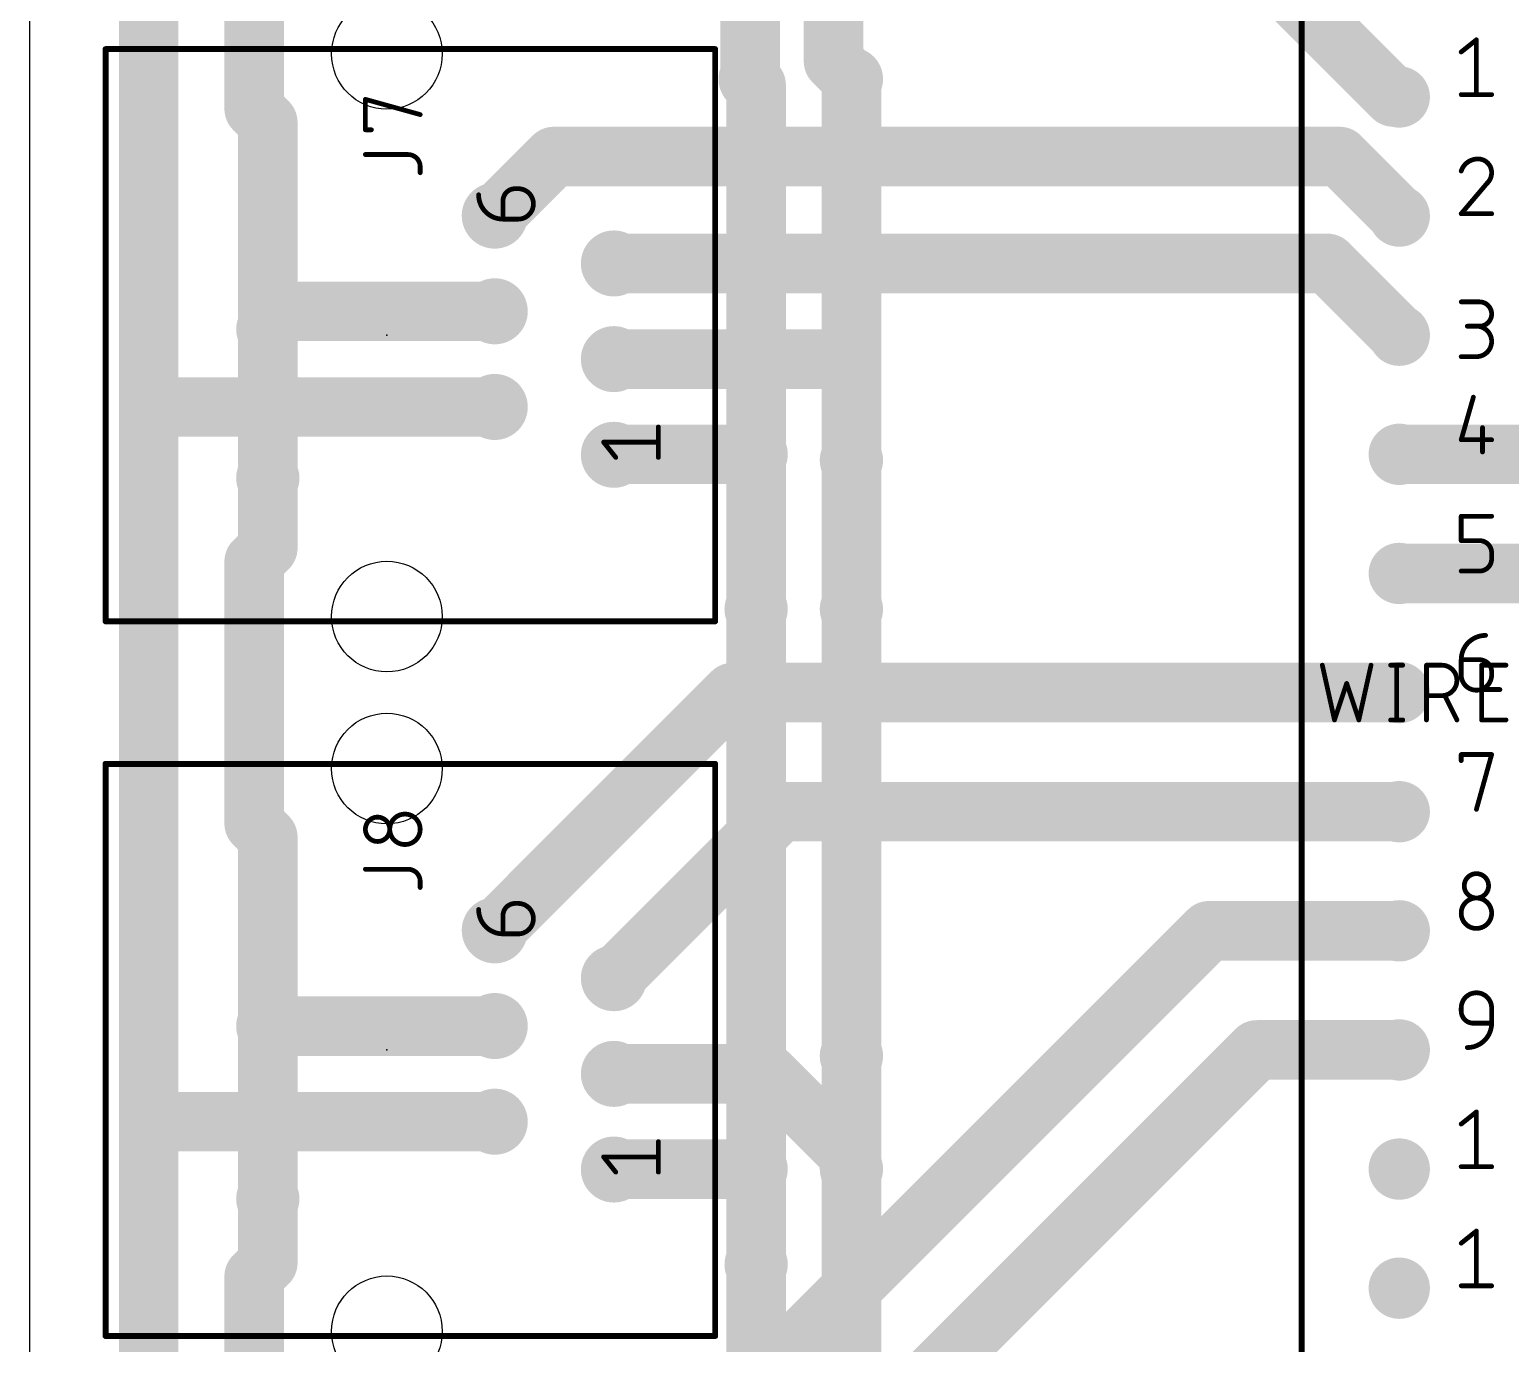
# Model space of a CAD drawing. Extents: x -1.3 to 90, y -14.6 to 68.6.
# Drawn here: x -1.27 to 30.31, y 12.79 to 40.81 of the extents above; entities that cross this region are included whole.
import ezdxf

# ---------------------------------------------------------------- set-up
doc = ezdxf.new("R2010")
doc.units = 0
for name, color, linetype in [('1', 22, 'CONTINUOUS'), ('16', 175, 'CONTINUOUS'), ('17', 82, 'CONTINUOUS'), ('18', 82, 'CONTINUOUS'), ('20', 30, 'CONTINUOUS'), ('21', 253, 'CONTINUOUS'), ('23', 7, 'CONTINUOUS'), ('25', 253, 'CONTINUOUS'), ('27', 253, 'CONTINUOUS'), ('51', 253, 'CONTINUOUS')]:
    doc.layers.add(name, color=color, linetype=linetype)

# ---------------------------------------------------------------- blocks, each defined once
blk = doc.blocks.new('ROUNDP')
at = {"const_width": 0.5}
blk.add_lwpolyline([(0, -0.25, 1), (0, 0.25, 1), (0, -0.25)], format="xyb", dxfattribs=at)
blk = doc.blocks.new('ROUNDV')
at = {"const_width": 0.5}
blk.add_lwpolyline([(0, -0.25, 1), (0, 0.25, 1), (0, -0.25)], format="xyb", dxfattribs=at)

msp = doc.modelspace()

# ---------------------------------------------------------------- linework, layer by layer
at = {"layer": '1', "const_width": 1.27}
for points in [[(14.224, 39.624), (14.097, 39.751)], [(14.224, 31.75), (14.224, 39.624)], [(16.256, 31.623), (16.256, 39.751)], [(3.81, 34.417), (3.81, 31.242)], [(14.224, 28.448), (14.224, 16.51)], [(16.256, 28.448), (16.256, 18.923)], [(3.81, 19.558), (3.81, 15.875)], [(16.256, 8.001), (16.256, 16.51)], [(14.224, 14.478), (14.224, 1.27)]]:
    msp.add_lwpolyline(points, dxfattribs=at)
at = {"layer": '1', "const_width": 0.635}
for points in [[(14.3215, 39.9755, 1), (13.8725, 39.5265)], [(14.5415, 39.624, 1), (13.9065, 39.624)], [(13.9995, 39.3995, 1), (14.4485, 39.8485)], [(16.5735, 39.751, 1), (15.9385, 39.751)], [(4.1275, 34.417, 1), (3.4925, 34.417)], [(13.9065, 31.75, 1), (14.5415, 31.75)], [(15.9385, 31.623, 1), (16.5735, 31.623)], [(3.4925, 31.242, 1), (4.1275, 31.242)], [(14.5415, 28.448, 1), (13.9065, 28.448)], [(16.5735, 28.448, 1), (15.9385, 28.448)], [(4.1275, 19.558, 1), (3.4925, 19.558)], [(15.9385, 18.923, 1), (16.5735, 18.923)], [(16.5735, 16.51, 1), (15.9385, 16.51)], [(13.9065, 16.51, 1), (14.5415, 16.51)], [(3.4925, 15.875, 1), (4.1275, 15.875)], [(14.5415, 14.478, 1), (13.9065, 14.478)]]:
    msp.add_lwpolyline(points, format="xyb", dxfattribs=at)
at = {"layer": '16', "const_width": 1.27}
for points in [[(16.123, 51.06), (27.813, 39.37)], [(15.875, 49.022), (15.875, 40.132)], [(1.27, 32.76), (1.27, 48)], [(14.097, 46.99), (14.097, 39.751)], [(3.519, 39.1174), (3.519, 44.7026)], [(15.875, 40.132), (16.256, 39.751)], [(27.813, 39.37), (27.94, 39.37)], [(3.81, 38.8264), (3.519, 39.1174)], [(3.81, 34.417), (3.81, 38.8264)], [(8.65, 36.84), (9.91, 38.1)], [(9.91, 38.1), (26.67, 38.1)], [(26.67, 38.1), (27.94, 36.83)], [(11.19, 35.82), (26.41, 35.82)], [(26.41, 35.82), (27.94, 34.29)], [(4.193, 34.8), (3.81, 34.417)], [(8.65, 34.8), (4.193, 34.8)], [(11.19, 33.78), (16.004, 33.78)], [(16.004, 33.78), (16.256, 33.528)], [(16.256, 33.528), (16.256, 31.623)], [(1.27, 17.78), (1.27, 32.76)], [(1.27, 32.76), (8.65, 32.76)], [(11.2, 31.75), (11.19, 31.74)], [(14.224, 31.75), (11.2, 31.75)], [(14.224, 31.75), (14.224, 28.448)], [(16.256, 31.623), (16.256, 28.448)], [(27.94, 31.75), (43.18, 31.75)], [(3.81, 31.242), (3.81, 29.7536)], [(3.81, 29.7536), (3.519, 29.4626)], [(3.519, 29.4626), (3.519, 23.8774)], [(40.64, 29.21), (27.94, 29.21)], [(8.65, 21.6), (13.72, 26.67)], [(13.72, 26.67), (27.94, 26.67)], [(11.19, 20.58), (14.74, 24.13)], [(14.74, 24.13), (27.94, 24.13)], [(3.519, 23.8774), (3.81, 23.5864)], [(3.81, 23.5864), (3.81, 19.558)], [(18.925, 16.635), (23.88, 21.59)], [(23.88, 21.59), (27.94, 21.59)], [(3.81, 19.558), (8.648, 19.558)], [(8.648, 19.558), (8.65, 19.56)], [(11.19, 5.34), (24.9, 19.05)], [(24.9, 19.05), (27.94, 19.05)], [(16.256, 18.923), (16.256, 16.764)], [(11.19, 18.54), (14.48, 18.54)], [(14.48, 18.54), (16.256, 16.764)], [(1.27, 17.78), (1.27, 2.54)], [(1.53, 17.52), (1.27, 17.78)], [(8.65, 17.52), (1.53, 17.52)], [(16.256, 16.764), (16.256, 16.51)], [(8.65, 6.36), (18.925, 16.635)], [(11.19, 16.5), (11.2, 16.51)], [(11.2, 16.51), (14.224, 16.51)], [(14.224, 16.51), (14.224, 14.478)], [(3.81, 14.5136), (3.81, 15.875)], [(3.519, 14.2226), (3.81, 14.5136)], [(3.519, 5.371), (3.519, 14.2226)]]:
    msp.add_lwpolyline(points, dxfattribs=at)
at = {"layer": '16', "const_width": 0.635}
for points in [[(16.0995, 40.3565, 1), (15.6505, 39.9075)], [(15.5575, 40.132, 1), (16.1925, 40.132)], [(16.0315, 39.5265, 1), (16.4805, 39.9755)], [(13.7795, 39.751, 1), (14.4145, 39.751)], [(27.813, 39.6875, 1), (27.813, 39.0525)], [(27.5885, 39.1455, 1), (28.0375, 39.5945)], [(27.94, 39.0525, 1), (27.94, 39.6875)], [(3.7435, 39.3419, 1), (3.2945, 38.8928)], [(3.2015, 39.1174, 1), (3.8365, 39.1174)], [(4.1275, 38.8264, 1), (3.4925, 38.8264)], [(3.5855, 38.6018, 1), (4.0345, 39.0509)], [(9.91, 38.4175, 1), (9.91, 37.7825)], [(10.1345, 37.8755, 1), (9.6855, 38.3245)], [(26.8945, 38.3245, 1), (26.4455, 37.8755)], [(26.67, 37.7825, 1), (26.67, 38.4175)], [(8.4255, 37.0645, 1), (8.8745, 36.6155)], [(27.7155, 36.6055, 1), (28.1645, 37.0545)], [(11.19, 36.1375, 1), (11.19, 35.5025)], [(26.6345, 36.0445, 1), (26.1855, 35.5955)], [(26.41, 35.5025, 1), (26.41, 36.1375)], [(4.193, 35.1175, 1), (4.193, 34.4825)], [(4.4175, 34.5755, 1), (3.9685, 35.0245)], [(8.65, 34.4825, 1), (8.65, 35.1175)], [(3.5855, 34.6415, 1), (4.0345, 34.1925)], [(27.7155, 34.0655, 1), (28.1645, 34.5145)], [(3.4925, 34.417, 1), (4.1275, 34.417)], [(11.19, 34.0975, 1), (11.19, 33.4625)], [(16.2285, 34.0045, 1), (15.7795, 33.5555)], [(16.5735, 33.528, 1), (15.9385, 33.528)], [(16.004, 33.4625, 1), (16.004, 34.0975)], [(16.0315, 33.3035, 1), (16.4805, 33.7525)], [(1.5875, 32.76, 1), (0.9525, 32.76)], [(1.27, 33.0775, 1), (1.27, 32.4425)], [(8.65, 32.4425, 1), (8.65, 33.0775)], [(0.9525, 32.76, 1), (1.5875, 32.76)], [(10.9655, 31.9645, 1), (11.4145, 31.5155)], [(11.2, 32.0675, 1), (11.2, 31.4325)], [(11.4245, 31.5255, 1), (10.9755, 31.9745)], [(14.5415, 31.75, 1), (13.9065, 31.75)], [(14.224, 31.4325, 1), (14.224, 32.0675)], [(16.5735, 31.623, 1), (15.9385, 31.623)], [(27.94, 32.0675, 1), (27.94, 31.4325)], [(15.9385, 31.623, 1), (16.5735, 31.623)], [(4.1275, 31.242, 1), (3.4925, 31.242)], [(4.0345, 29.5291, 1), (3.5855, 29.9782)], [(3.8365, 29.4626, 1), (3.2015, 29.4626)], [(3.2945, 29.6872, 1), (3.7435, 29.2381)], [(3.4925, 29.7536, 1), (4.1275, 29.7536)], [(27.94, 29.5275, 1), (27.94, 28.8925)], [(13.9065, 28.448, 1), (14.5415, 28.448)], [(15.9385, 28.448, 1), (16.5735, 28.448)], [(13.72, 26.9875, 1), (13.72, 26.3525)], [(13.9445, 26.4455, 1), (13.4955, 26.8945)], [(27.94, 26.3525, 1), (27.94, 26.9875)], [(14.74, 24.4475, 1), (14.74, 23.8125)], [(14.9645, 23.9055, 1), (14.5155, 24.3545)], [(27.94, 23.8125, 1), (27.94, 24.4475)], [(3.7435, 24.1019, 1), (3.2945, 23.6528)], [(3.2015, 23.8774, 1), (3.8365, 23.8774)], [(4.1275, 23.5864, 1), (3.4925, 23.5864)], [(3.5855, 23.3618, 1), (4.0345, 23.8109)], [(8.4255, 21.8245, 1), (8.8745, 21.3755)], [(23.88, 21.9075, 1), (23.88, 21.2725)], [(24.1045, 21.3655, 1), (23.6555, 21.8145)], [(27.94, 21.2725, 1), (27.94, 21.9075)], [(10.9655, 20.8045, 1), (11.4145, 20.3555)], [(3.81, 19.8755, 1), (3.81, 19.2405)], [(8.4235, 19.7825, 1), (8.8725, 19.3335)], [(8.8745, 19.3355, 1), (8.4255, 19.7845)], [(8.648, 19.2405, 1), (8.648, 19.8755)], [(3.4925, 19.558, 1), (4.1275, 19.558)], [(24.9, 19.3675, 1), (24.9, 18.7325)], [(25.1245, 18.8255, 1), (24.6755, 19.2745)], [(27.94, 18.7325, 1), (27.94, 19.3675)], [(16.5735, 18.923, 1), (15.9385, 18.923)], [(11.19, 18.8575, 1), (11.19, 18.2225)], [(14.7045, 18.7645, 1), (14.2555, 18.3155)], [(14.48, 18.2225, 1), (14.48, 18.8575)], [(1.5875, 17.78, 1), (0.9525, 17.78)], [(1.4945, 18.0045, 1), (1.0455, 17.5555)], [(0.9525, 17.78, 1), (1.5875, 17.78)], [(1.53, 17.8375, 1), (1.53, 17.2025)], [(1.3055, 17.2955, 1), (1.7545, 17.7445)], [(8.65, 17.2025, 1), (8.65, 17.8375)], [(16.5735, 16.764, 1), (15.9385, 16.764)], [(11.2, 16.8275, 1), (11.2, 16.1925)], [(11.4245, 16.2855, 1), (10.9755, 16.7345)], [(14.5415, 16.51, 1), (13.9065, 16.51)], [(14.224, 16.1925, 1), (14.224, 16.8275)], [(15.9385, 16.764, 1), (16.5735, 16.764)], [(16.0315, 16.5395, 1), (16.4805, 16.9885)], [(18.7005, 16.8595, 1), (19.1495, 16.4105)], [(19.1495, 16.4105, 1), (18.7005, 16.8595)], [(10.9655, 16.7245, 1), (11.4145, 16.2755)], [(15.9385, 16.51, 1), (16.5735, 16.51)], [(4.1275, 15.875, 1), (3.4925, 15.875)], [(3.8365, 14.2226, 1), (3.2015, 14.2226)], [(4.0345, 14.2891, 1), (3.5855, 14.7382)], [(3.2945, 14.4472, 1), (3.7435, 13.9981)], [(3.4925, 14.5136, 1), (4.1275, 14.5136)], [(13.9065, 14.478, 1), (14.5415, 14.478)]]:
    msp.add_lwpolyline(points, format="xyb", dxfattribs=at)
at = {"layer": '20'}
msp.add_line((-1.27, 68.57), (-1.27, -12.7), dxfattribs=at)
for centre in [(6.35, 40.29), (6.35, 28.29), (6.35, 25.05), (6.35, 13.05)]:
    msp.add_circle(centre, 1.18, dxfattribs=at)
at = {"layer": '21'}
for points, const_width in [([(25.86, -0.65), (25.86, 60.35)], 0.127), ([(0.35, 28.19), (0.35, 40.39)], 0.127), ([(0.35, 40.39), (13.35, 40.39)], 0.127), ([(13.35, 40.39), (13.35, 28.19)], 0.127), ([(29.2608, 40.3296), (29.5854, 40.5892)], 0.1016), ([(29.5854, 40.5892), (29.5854, 39.4208)], 0.1016), ([(29.2608, 39.4208), (29.9099, 39.4208)], 0.1016), ([(29.8125, 37.5299), (29.2608, 36.8808)], 0.1016), ([(29.2608, 36.8808), (29.9099, 36.8808)], 0.1016), ([(29.2608, 35.0012), (29.6503, 35.0012)], 0.1016), ([(29.6503, 34.4819), (29.3906, 34.4819)], 0.1016), ([(29.2608, 33.8328), (29.5854, 33.8328)], 0.1016), ([(29.5204, 32.9692), (29.2608, 32.0604)], 0.1016), ([(29.7152, 32.3201), (29.7152, 31.8008)], 0.1016), ([(29.2608, 32.0604), (29.9099, 32.0604)], 0.1016), ([(29.2608, 29.9099), (29.2608, 30.4292)], 0.1016), ([(29.2608, 30.4292), (29.9099, 30.4292)], 0.1016), ([(29.6503, 29.9099), (29.2608, 29.9099)], 0.1016), ([(29.9099, 29.5204), (29.9099, 29.6503)], 0.1016), ([(29.2608, 29.2608), (29.6503, 29.2608)], 0.1016), ([(13.35, 28.19), (0.35, 28.19)], 0.127), ([(29.2608, 27.3699), (29.6503, 27.3699)], 0.1016), ([(29.2608, 27.0454), (29.2608, 27.3699)], 0.1016), ([(29.9099, 27.1103), (29.9099, 27.0454)], 0.1016), ([(29.2608, 25.2194), (29.2608, 25.3492)], 0.1016), ([(29.2608, 25.3492), (29.9099, 25.3492)], 0.1016), ([(29.9099, 25.3492), (29.5854, 24.1808)], 0.1016), ([(0.35, 12.95), (0.35, 25.15)], 0.127), ([(0.35, 25.15), (13.35, 25.15)], 0.127), ([(13.35, 25.15), (13.35, 12.95)], 0.127), ([(29.2608, 19.8797), (29.2608, 19.9446)], 0.1016), ([(29.9099, 19.9446), (29.9099, 19.6201)], 0.1016), ([(29.9099, 19.6201), (29.5204, 19.6201)], 0.1016), ([(29.2608, 17.4696), (29.5854, 17.7292)], 0.1016), ([(29.5854, 17.7292), (29.5854, 16.5608)], 0.1016), ([(29.2608, 16.5608), (29.9099, 16.5608)], 0.1016), ([(29.2608, 14.9296), (29.5854, 15.1892)], 0.1016), ([(29.5854, 15.1892), (29.5854, 14.0208)], 0.1016), ([(29.2608, 14.0208), (29.9099, 14.0208)], 0.1016), ([(13.35, 12.95), (0.35, 12.95)], 0.127)]:
    msp.add_lwpolyline(points, dxfattribs=dict(at, const_width=const_width))
for points, const_width in [([(0.35, 40.4218, 1), (0.35, 40.3582)], 0.0635), ([(0.3818, 40.39, 1), (0.3183, 40.39)], 0.0635), ([(13.3818, 40.39, 1), (13.3183, 40.39)], 0.0635), ([(13.35, 40.3582, 1), (13.35, 40.4218)], 0.0635), ([(29.6108, 40.5892, 1), (29.56, 40.5892)], 0.0508), ([(29.6012, 40.5694, 1), (29.5695, 40.609)], 0.0508), ([(29.2449, 40.3494, 1), (29.2767, 40.3097)], 0.0508), ([(29.2608, 39.4462, 1), (29.2608, 39.3954)], 0.0508), ([(29.56, 39.4208, 1), (29.6108, 39.4208)], 0.0508), ([(29.9099, 39.3954, 1), (29.9099, 39.4462)], 0.0508), ([(29.6178, 38.0492, 0.3252), (29.2608, 37.7896)], 0.1016), ([(29.9099, 37.7571, 0.4142), (29.6178, 38.0492)], 0.1016), ([(29.6178, 38.0746, 1), (29.6178, 38.0238)], 0.0508), ([(29.6178, 38.0238, 1), (29.6178, 38.0746)], 0.0508), ([(29.2366, 37.7974, 1), (29.285, 37.7817)], 0.0508), ([(29.8125, 37.5299, 0.2053), (29.9099, 37.7571)], 0.1016), ([(29.8319, 37.5135, 1), (29.7932, 37.5464)], 0.0508), ([(29.9353, 37.7571, 1), (29.8845, 37.7571)], 0.0508), ([(29.8845, 37.7571, 1), (29.9353, 37.7571)], 0.0508), ([(29.795, 37.5483, 1), (29.8301, 37.5115)], 0.0508), ([(29.2414, 36.8973, 1), (29.2802, 36.8643)], 0.0508), ([(29.2608, 36.9062, 1), (29.2608, 36.8554)], 0.0508), ([(29.9099, 36.8554, 1), (29.9099, 36.9062)], 0.0508), ([(29.2608, 35.0266, 1), (29.2608, 34.9758)], 0.0508), ([(29.6503, 34.4819, 1), (29.6503, 35.0012)], 0.1016), ([(29.6503, 35.0266, 1), (29.6503, 34.9758)], 0.0508), ([(29.6503, 34.9758, 1), (29.6503, 35.0266)], 0.0508), ([(29.3906, 34.5073, 1), (29.3906, 34.4565)], 0.0508), ([(29.5854, 33.8328, 1), (29.5854, 34.4819)], 0.1016), ([(29.5854, 34.5073, 1), (29.5854, 34.4565)], 0.0508), ([(29.6503, 34.5073, 1), (29.6503, 34.4565)], 0.0508), ([(29.6503, 34.4565, 1), (29.6503, 34.5073)], 0.0508), ([(29.2608, 33.8582, 1), (29.2608, 33.8074)], 0.0508), ([(29.5854, 33.8582, 1), (29.5854, 33.8074)], 0.0508), ([(29.5854, 33.8074, 1), (29.5854, 33.8582)], 0.0508), ([(29.5449, 32.9622, 1), (29.496, 32.9762)], 0.0508), ([(29.7406, 32.3201, 1), (29.6898, 32.3201)], 0.0508), ([(29.2608, 32.0858, 1), (29.2608, 32.035)], 0.0508), ([(29.2364, 32.0674, 1), (29.2852, 32.0535)], 0.0508), ([(29.9099, 32.035, 1), (29.9099, 32.0858)], 0.0508), ([(29.6898, 31.8008, 1), (29.7406, 31.8008)], 0.0508), ([(29.2862, 30.4292, 1), (29.2354, 30.4292)], 0.0508), ([(29.2608, 30.4546, 1), (29.2608, 30.4038)], 0.0508), ([(29.9099, 30.4038, 1), (29.9099, 30.4546)], 0.0508), ([(29.2608, 29.9353, 1), (29.2608, 29.8845)], 0.0508), ([(29.2354, 29.9099, 1), (29.2862, 29.9099)], 0.0508), ([(29.9099, 29.6503, 0.4142), (29.6503, 29.9099)], 0.1016), ([(29.6503, 29.9353, 1), (29.6503, 29.8845)], 0.0508), ([(29.6503, 29.8845, 1), (29.6503, 29.9353)], 0.0508), ([(29.9353, 29.6503, 1), (29.8845, 29.6503)], 0.0508), ([(29.6503, 29.2608, 0.4142), (29.9099, 29.5204)], 0.1016), ([(29.8845, 29.6503, 1), (29.9353, 29.6503)], 0.0508), ([(29.9353, 29.5204, 1), (29.8845, 29.5204)], 0.0508), ([(29.8845, 29.5204, 1), (29.9353, 29.5204)], 0.0508), ([(29.2608, 29.2862, 1), (29.2608, 29.2354)], 0.0508), ([(29.6503, 29.2862, 1), (29.6503, 29.2354)], 0.0508), ([(29.6503, 29.2354, 1), (29.6503, 29.2862)], 0.0508), ([(0.35, 28.2218, 1), (0.35, 28.1583)], 0.0635), ([(0.3183, 28.19, 1), (0.3818, 28.19)], 0.0635), ([(13.3183, 28.19, 1), (13.3818, 28.19)], 0.0635), ([(13.35, 28.1583, 1), (13.35, 28.2218)], 0.0635), ([(29.7801, 27.8892, 0.4142), (29.2608, 27.3699)], 0.1016), ([(29.7801, 27.8638, 1), (29.7801, 27.9146)], 0.0508), ([(29.2608, 27.3953, 1), (29.2608, 27.3445)], 0.0508), ([(29.2862, 27.3699, 1), (29.2354, 27.3699)], 0.0508), ([(29.2354, 27.3699, 1), (29.2862, 27.3699)], 0.0508), ([(29.9099, 27.1103, 0.4142), (29.6503, 27.3699)], 0.1016), ([(29.6503, 27.3953, 1), (29.6503, 27.3445)], 0.0508), ([(29.6503, 27.3445, 1), (29.6503, 27.3953)], 0.0508), ([(29.9353, 27.1103, 1), (29.8845, 27.1103)], 0.0508), ([(29.2608, 27.0454, 1), (29.9099, 27.0454)], 0.1016), ([(29.2862, 27.0454, 1), (29.2354, 27.0454)], 0.0508), ([(29.2354, 27.0454, 1), (29.2862, 27.0454)], 0.0508), ([(29.8845, 27.1103, 1), (29.9353, 27.1103)], 0.0508), ([(29.9353, 27.0454, 1), (29.8845, 27.0454)], 0.0508), ([(29.8845, 27.0454, 1), (29.9353, 27.0454)], 0.0508), ([(29.2862, 25.3492, 1), (29.2354, 25.3492)], 0.0508), ([(29.2608, 25.3746, 1), (29.2608, 25.3238)], 0.0508), ([(29.9344, 25.3424, 1), (29.8854, 25.356)], 0.0508), ([(29.9099, 25.3238, 1), (29.9099, 25.3746)], 0.0508), ([(0.35, 25.1818, 1), (0.35, 25.1183)], 0.0635), ([(0.3818, 25.15, 1), (0.3183, 25.15)], 0.0635), ([(13.3818, 25.15, 1), (13.3183, 25.15)], 0.0635), ([(13.35, 25.1183, 1), (13.35, 25.1818)], 0.0635), ([(29.2354, 25.2194, 1), (29.2862, 25.2194)], 0.0508), ([(29.5609, 24.1876, 1), (29.6098, 24.174)], 0.0508), ([(29.845, 22.5496, 1), (29.3257, 22.5496)], 0.1016), ([(29.3257, 22.5496, 1), (29.845, 22.5496)], 0.1016), ([(29.3511, 22.5496, 1), (29.3003, 22.5496)], 0.0508), ([(29.3003, 22.5496, 1), (29.3511, 22.5496)], 0.0508), ([(29.8704, 22.5496, 1), (29.8196, 22.5496)], 0.0508), ([(29.8196, 22.5496, 1), (29.8704, 22.5496)], 0.0508), ([(29.9099, 21.9654, 1), (29.2608, 21.9654)], 0.1016), ([(29.2608, 21.9654, 1), (29.9099, 21.9654)], 0.1016), ([(29.2862, 21.9654, 1), (29.2354, 21.9654)], 0.0508), ([(29.2354, 21.9654, 1), (29.2862, 21.9654)], 0.0508), ([(29.9353, 21.9654, 1), (29.8845, 21.9654)], 0.0508), ([(29.8845, 21.9654, 1), (29.9353, 21.9654)], 0.0508), ([(29.9099, 19.9446, 1), (29.2608, 19.9446)], 0.1016), ([(29.2862, 19.9446, 1), (29.2354, 19.9446)], 0.0508), ([(29.2354, 19.9446, 1), (29.2862, 19.9446)], 0.0508), ([(29.2608, 19.8797, 0.4142), (29.5204, 19.6201)], 0.1016), ([(29.2862, 19.8797, 1), (29.2354, 19.8797)], 0.0508), ([(29.2354, 19.8797, 1), (29.2862, 19.8797)], 0.0508), ([(29.9353, 19.9446, 1), (29.8845, 19.9446)], 0.0508), ([(29.8845, 19.9446, 1), (29.9353, 19.9446)], 0.0508), ([(29.3906, 19.1008, 0.4142), (29.9099, 19.6201)], 0.1016), ([(29.5204, 19.6455, 1), (29.5204, 19.5947)], 0.0508), ([(29.5204, 19.5947, 1), (29.5204, 19.6455)], 0.0508), ([(29.9353, 19.6201, 1), (29.8845, 19.6201)], 0.0508), ([(29.8845, 19.6201, 1), (29.9353, 19.6201)], 0.0508), ([(29.9099, 19.5947, 1), (29.9099, 19.6455)], 0.0508), ([(29.3906, 19.1262, 1), (29.3906, 19.0754)], 0.0508), ([(29.6108, 17.7292, 1), (29.56, 17.7292)], 0.0508), ([(29.6012, 17.7094, 1), (29.5695, 17.749)], 0.0508), ([(29.2449, 17.4894, 1), (29.2767, 17.4497)], 0.0508), ([(29.2608, 16.5862, 1), (29.2608, 16.5354)], 0.0508), ([(29.56, 16.5608, 1), (29.6108, 16.5608)], 0.0508), ([(29.9099, 16.5354, 1), (29.9099, 16.5862)], 0.0508), ([(29.6108, 15.1892, 1), (29.56, 15.1892)], 0.0508), ([(29.6012, 15.1694, 1), (29.5695, 15.209)], 0.0508), ([(29.2449, 14.9494, 1), (29.2767, 14.9097)], 0.0508), ([(29.2608, 14.0462, 1), (29.2608, 13.9954)], 0.0508), ([(29.56, 14.0208, 1), (29.6108, 14.0208)], 0.0508), ([(29.9099, 13.9954, 1), (29.9099, 14.0462)], 0.0508), ([(0.35, 12.9818, 1), (0.35, 12.9183)], 0.0635), ([(0.3183, 12.95, 1), (0.3818, 12.95)], 0.0635), ([(13.3183, 12.95, 1), (13.3818, 12.95)], 0.0635), ([(13.35, 12.9183, 1), (13.35, 12.9818)], 0.0635)]:
    msp.add_lwpolyline(points, format="xyb", dxfattribs=dict(at, const_width=const_width))
at = {"layer": '23'}
for p in [(6.35, 34.29), (6.35, 19.05)]:
    msp.add_point(p, dxfattribs=at)
at = {"layer": '25', "const_width": 0.1016}
for points in [[(5.8908, 38.6701), (5.8908, 39.3192)], [(5.8908, 39.3192), (7.0592, 38.9946)], [(6.0206, 38.6701), (5.8908, 38.6701)], [(5.8908, 38.1427), (6.7996, 38.1427)], [(7.0592, 37.8831), (7.0592, 37.7533)], [(5.8908, 22.9028), (6.7996, 22.9028)], [(7.0592, 22.6431), (7.0592, 22.5133)]]:
    msp.add_lwpolyline(points, dxfattribs=at)
at = {"layer": '25'}
for points, const_width in [([(5.9162, 39.3192, 1), (5.8654, 39.3192)], 0.0508), ([(5.8976, 39.3437, 1), (5.884, 39.2947)], 0.0508), ([(7.0524, 38.9702, 1), (7.066, 39.0191)], 0.0508), ([(5.8908, 38.6955, 1), (5.8908, 38.6447)], 0.0508), ([(5.8654, 38.6701, 1), (5.9162, 38.6701)], 0.0508), ([(6.0206, 38.6447, 1), (6.0206, 38.6955)], 0.0508), ([(5.8908, 38.1681, 1), (5.8908, 38.1174)], 0.0508), ([(7.0592, 37.8831, 0.4142), (6.7996, 38.1427)], 0.1016), ([(6.7996, 38.1681, 1), (6.7996, 38.1174)], 0.0508), ([(6.7996, 38.1174, 1), (6.7996, 38.1681)], 0.0508), ([(7.0846, 37.8831, 1), (7.0338, 37.8831)], 0.0508), ([(7.0338, 37.8831, 1), (7.0846, 37.8831)], 0.0508), ([(7.0338, 37.7533, 1), (7.0846, 37.7533)], 0.0508), ([(6.1504, 24.0143, 1), (6.1504, 23.495)], 0.1016), ([(6.1504, 23.495, 1), (6.1504, 24.0143)], 0.1016), ([(6.1504, 24.0397, 1), (6.1504, 23.9889)], 0.0508), ([(6.1504, 23.9889, 1), (6.1504, 24.0397)], 0.0508), ([(6.7346, 24.0792, 1), (6.7346, 23.4301)], 0.1016), ([(6.7346, 23.4301, 1), (6.7346, 24.0792)], 0.1016), ([(6.7346, 24.1046, 1), (6.7346, 24.0538)], 0.0508), ([(6.7346, 24.0538, 1), (6.7346, 24.1046)], 0.0508), ([(6.1504, 23.5204, 1), (6.1504, 23.4696)], 0.0508), ([(6.1504, 23.4696, 1), (6.1504, 23.5204)], 0.0508), ([(6.7346, 23.4555, 1), (6.7346, 23.4047)], 0.0508), ([(6.7346, 23.4047, 1), (6.7346, 23.4555)], 0.0508), ([(5.8908, 22.9282, 1), (5.8908, 22.8773)], 0.0508), ([(7.0592, 22.6431, 0.4142), (6.7996, 22.9028)], 0.1016), ([(6.7996, 22.9282, 1), (6.7996, 22.8773)], 0.0508), ([(6.7996, 22.8773, 1), (6.7996, 22.9282)], 0.0508), ([(7.0846, 22.6431, 1), (7.0338, 22.6431)], 0.0508), ([(7.0338, 22.6431, 1), (7.0846, 22.6431)], 0.0508), ([(7.0338, 22.5133, 1), (7.0846, 22.5133)], 0.0508)]:
    msp.add_lwpolyline(points, format="xyb", dxfattribs=dict(at, const_width=const_width))
at = {"layer": '27', "const_width": 0.1016}
for points in [[(26.2989, 27.2542), (26.5585, 26.0858)], [(27.0778, 26.0858), (27.3375, 27.2542)], [(27.7552, 27.2542), (28.0148, 27.2542)], [(27.885, 27.2542), (27.885, 26.0858)], [(28.5203, 26.0858), (28.5203, 27.2542)], [(28.5203, 27.2542), (28.8448, 27.2542)], [(29.6963, 26.0858), (29.6963, 27.2542)], [(29.6963, 27.2542), (30.2156, 27.2542)], [(26.5585, 26.0858), (26.8182, 26.8647)], [(26.8182, 26.8647), (27.0778, 26.0858)], [(28.8448, 26.6051), (28.5203, 26.6051)], [(29.1694, 26.0858), (28.9098, 26.6051)], [(29.6963, 26.7349), (30.0858, 26.7349)], [(27.7552, 26.0858), (28.0148, 26.0858)], [(30.2156, 26.0858), (29.6963, 26.0858)]]:
    msp.add_lwpolyline(points, dxfattribs=at)
at = {"layer": '27'}
for points, const_width in [([(26.3237, 27.2597, 1), (26.2741, 27.2487)], 0.0508), ([(27.3623, 27.2487, 1), (27.3127, 27.2597)], 0.0508), ([(27.7552, 27.2796, 1), (27.7552, 27.2288)], 0.0508), ([(27.9104, 27.2542, 1), (27.8596, 27.2542)], 0.0508), ([(28.0148, 27.2288, 1), (28.0148, 27.2796)], 0.0508), ([(28.5457, 27.2542, 1), (28.4949, 27.2542)], 0.0508), ([(28.5203, 27.2796, 1), (28.5203, 27.2288)], 0.0508), ([(28.8448, 26.6051, 1), (28.8448, 27.2542)], 0.1016), ([(28.8448, 27.2796, 1), (28.8448, 27.2288)], 0.0508), ([(28.8448, 27.2288, 1), (28.8448, 27.2796)], 0.0508), ([(29.7217, 27.2542, 1), (29.6709, 27.2542)], 0.0508), ([(29.6963, 27.2796, 1), (29.6963, 27.2288)], 0.0508), ([(30.2156, 27.2288, 1), (30.2156, 27.2796)], 0.0508), ([(26.8423, 26.8728, 1), (26.7941, 26.8567)], 0.0508), ([(26.8423, 26.8567, 1), (26.7941, 26.8728)], 0.0508), ([(28.5203, 26.6305, 1), (28.5203, 26.5797)], 0.0508), ([(28.8448, 26.6305, 1), (28.8448, 26.5797)], 0.0508), ([(28.8448, 26.5797, 1), (28.8448, 26.6305)], 0.0508), ([(28.9325, 26.6164, 1), (28.887, 26.5937)], 0.0508), ([(29.6963, 26.7603, 1), (29.6963, 26.7095)], 0.0508), ([(30.0858, 26.7095, 1), (30.0858, 26.7603)], 0.0508), ([(26.5344, 26.0938, 1), (26.5826, 26.0778)], 0.0508), ([(26.5337, 26.0803, 1), (26.5833, 26.0913)], 0.0508), ([(27.053, 26.0913, 1), (27.1026, 26.0803)], 0.0508), ([(27.0537, 26.0778, 1), (27.1019, 26.0938)], 0.0508), ([(27.7552, 26.1112, 1), (27.7552, 26.0604)], 0.0508), ([(27.8596, 26.0858, 1), (27.9104, 26.0858)], 0.0508), ([(28.0148, 26.0604, 1), (28.0148, 26.1112)], 0.0508), ([(28.4949, 26.0858, 1), (28.5457, 26.0858)], 0.0508), ([(29.1467, 26.0744, 1), (29.1921, 26.0972)], 0.0508), ([(29.6963, 26.1112, 1), (29.6963, 26.0604)], 0.0508), ([(29.6709, 26.0858, 1), (29.7217, 26.0858)], 0.0508), ([(30.2156, 26.0604, 1), (30.2156, 26.1112)], 0.0508)]:
    msp.add_lwpolyline(points, format="xyb", dxfattribs=dict(at, const_width=const_width))
at = {"layer": '51'}
for points, const_width in [([(0.35, 40.4218, 1), (0.35, 40.3582)], 0.0635), ([(0.3818, 40.39, 1), (0.3183, 40.39)], 0.0635), ([(13.3818, 40.39, 1), (13.3183, 40.39)], 0.0635), ([(13.35, 40.3582, 1), (13.35, 40.4218)], 0.0635), ([(8.3058, 37.2844, 0.4142), (8.8251, 36.7651)], 0.1016), ([(8.3312, 37.2844, 1), (8.2804, 37.2844)], 0.0508), ([(9.0847, 37.4142, 0.4142), (8.8251, 37.1546)], 0.1016), ([(9.0847, 37.4396, 1), (9.0847, 37.3888)], 0.0508), ([(9.0847, 37.3888, 1), (9.0847, 37.4396)], 0.0508), ([(9.1496, 36.7651, 1), (9.1496, 37.4142)], 0.1016), ([(9.1496, 37.4396, 1), (9.1496, 37.3888)], 0.0508), ([(9.1496, 37.3888, 1), (9.1496, 37.4396)], 0.0508), ([(8.8505, 37.1546, 1), (8.7997, 37.1546)], 0.0508), ([(8.7997, 37.1546, 1), (8.8505, 37.1546)], 0.0508), ([(8.8251, 36.7905, 1), (8.8251, 36.7397)], 0.0508), ([(8.7997, 36.7651, 1), (8.8505, 36.7651)], 0.0508), ([(8.8251, 36.7397, 1), (8.8251, 36.7905)], 0.0508), ([(9.1496, 36.7905, 1), (9.1496, 36.7397)], 0.0508), ([(9.1496, 36.7397, 1), (9.1496, 36.7905)], 0.0508), ([(12.1646, 32.3342, 1), (12.1138, 32.3342)], 0.0508), ([(10.9906, 32.0255, 1), (10.951, 31.9938)], 0.0508), ([(10.9708, 32.035, 1), (10.9708, 31.9842)], 0.0508), ([(12.1392, 31.9842, 1), (12.1392, 32.035)], 0.0508), ([(11.2106, 31.6692, 1), (11.2503, 31.701)], 0.0508), ([(12.1138, 31.6851, 1), (12.1646, 31.6851)], 0.0508), ([(0.35, 28.2218, 1), (0.35, 28.1583)], 0.0635), ([(0.3183, 28.19, 1), (0.3818, 28.19)], 0.0635), ([(13.3183, 28.19, 1), (13.3818, 28.19)], 0.0635), ([(13.35, 28.1583, 1), (13.35, 28.2218)], 0.0635), ([(0.35, 25.1818, 1), (0.35, 25.1183)], 0.0635), ([(0.3818, 25.15, 1), (0.3183, 25.15)], 0.0635), ([(13.3818, 25.15, 1), (13.3183, 25.15)], 0.0635), ([(13.35, 25.1183, 1), (13.35, 25.1818)], 0.0635), ([(9.0847, 22.1742, 0.4142), (8.8251, 21.9146)], 0.1016), ([(9.0847, 22.1996, 1), (9.0847, 22.1488)], 0.0508), ([(9.0847, 22.1488, 1), (9.0847, 22.1996)], 0.0508), ([(9.1496, 21.5251, 1), (9.1496, 22.1742)], 0.1016), ([(9.1496, 22.1996, 1), (9.1496, 22.1488)], 0.0508), ([(9.1496, 22.1488, 1), (9.1496, 22.1996)], 0.0508), ([(8.3058, 22.0444, 0.4142), (8.8251, 21.5251)], 0.1016), ([(8.3312, 22.0444, 1), (8.2804, 22.0444)], 0.0508), ([(8.8505, 21.9146, 1), (8.7997, 21.9146)], 0.0508), ([(8.7997, 21.9146, 1), (8.8505, 21.9146)], 0.0508), ([(8.8251, 21.5505, 1), (8.8251, 21.4997)], 0.0508), ([(8.7997, 21.5251, 1), (8.8505, 21.5251)], 0.0508), ([(8.8251, 21.4997, 1), (8.8251, 21.5505)], 0.0508), ([(9.1496, 21.5505, 1), (9.1496, 21.4997)], 0.0508), ([(9.1496, 21.4997, 1), (9.1496, 21.5505)], 0.0508), ([(12.1646, 17.0942, 1), (12.1138, 17.0942)], 0.0508), ([(10.9906, 16.7855, 1), (10.951, 16.7538)], 0.0508), ([(10.9708, 16.795, 1), (10.9708, 16.7442)], 0.0508), ([(12.1392, 16.7442, 1), (12.1392, 16.795)], 0.0508), ([(11.2106, 16.4292, 1), (11.2503, 16.461)], 0.0508), ([(12.1138, 16.4451, 1), (12.1646, 16.4451)], 0.0508), ([(0.35, 12.9818, 1), (0.35, 12.9183)], 0.0635), ([(0.3183, 12.95, 1), (0.3818, 12.95)], 0.0635), ([(13.3183, 12.95, 1), (13.3818, 12.95)], 0.0635), ([(13.35, 12.9183, 1), (13.35, 12.9818)], 0.0635)]:
    msp.add_lwpolyline(points, format="xyb", dxfattribs=dict(at, const_width=const_width))
for points, const_width in [([(0.35, 28.19), (0.35, 40.39)], 0.127), ([(0.35, 40.39), (13.35, 40.39)], 0.127), ([(13.35, 40.39), (13.35, 28.19)], 0.127), ([(9.0847, 37.4142), (9.1496, 37.4142)], 0.1016), ([(8.8251, 36.7651), (8.8251, 37.1546)], 0.1016), ([(9.1496, 36.7651), (8.8251, 36.7651)], 0.1016), ([(12.1392, 31.6851), (12.1392, 32.3342)], 0.1016), ([(11.2304, 31.6851), (10.9708, 32.0096)], 0.1016), ([(10.9708, 32.0096), (12.1392, 32.0096)], 0.1016), ([(13.35, 28.19), (0.35, 28.19)], 0.127), ([(0.35, 12.95), (0.35, 25.15)], 0.127), ([(0.35, 25.15), (13.35, 25.15)], 0.127), ([(13.35, 25.15), (13.35, 12.95)], 0.127), ([(9.0847, 22.1742), (9.1496, 22.1742)], 0.1016), ([(8.8251, 21.5251), (8.8251, 21.9146)], 0.1016), ([(9.1496, 21.5251), (8.8251, 21.5251)], 0.1016), ([(12.1392, 16.4451), (12.1392, 17.0942)], 0.1016), ([(11.2304, 16.4451), (10.9708, 16.7696)], 0.1016), ([(10.9708, 16.7696), (12.1392, 16.7696)], 0.1016), ([(13.35, 12.95), (0.35, 12.95)], 0.127)]:
    msp.add_lwpolyline(points, dxfattribs=dict(at, const_width=const_width))

# ---------------------------------------------------------------- block references
at = {"layer": '17', "xscale": 1.308, "yscale": 1.308}
for p in [(27.94, 39.37), (27.94, 39.37), (27.94, 36.83), (27.94, 36.83), (27.94, 34.29), (27.94, 34.29), (27.94, 31.75), (27.94, 31.75), (27.94, 29.21), (27.94, 29.21), (27.94, 26.67), (27.94, 26.67), (27.94, 24.13), (27.94, 24.13), (27.94, 21.59), (27.94, 21.59), (27.94, 19.05), (27.94, 19.05), (27.94, 16.51), (27.94, 16.51), (27.94, 13.97), (27.94, 13.97)]:
    msp.add_blockref('ROUNDP', p, dxfattribs=at)
at = {"layer": '17', "xscale": 1.408, "yscale": 1.408, "rotation": 270}
for p in [(8.65, 36.84), (8.65, 36.84), (11.19, 35.82), (11.19, 35.82), (8.65, 34.8), (8.65, 34.8), (11.19, 33.78), (11.19, 33.78), (8.65, 32.76), (8.65, 32.76), (11.19, 31.74), (11.19, 31.74), (8.65, 21.6), (8.65, 21.6), (11.19, 20.58), (11.19, 20.58), (8.65, 19.56), (8.65, 19.56), (11.19, 18.54), (11.19, 18.54), (8.65, 17.52), (8.65, 17.52), (11.19, 16.5), (11.19, 16.5)]:
    msp.add_blockref('ROUNDP', p, dxfattribs=at)
at = {"layer": '18', "xscale": 1.35, "yscale": 1.35}
for p in [(14.097, 39.751), (14.097, 39.751), (16.256, 39.751), (16.256, 39.751), (3.81, 34.417), (3.81, 34.417), (14.224, 31.75), (14.224, 31.75), (16.256, 31.623), (16.256, 31.623), (3.81, 31.242), (3.81, 31.242), (14.224, 28.448), (14.224, 28.448), (16.256, 28.448), (16.256, 28.448), (3.81, 19.558), (3.81, 19.558), (16.256, 18.923), (16.256, 18.923), (14.224, 16.51), (14.224, 16.51), (16.256, 16.51), (16.256, 16.51), (3.81, 15.875), (3.81, 15.875), (14.224, 14.478), (14.224, 14.478)]:
    msp.add_blockref('ROUNDV', p, dxfattribs=at)

doc.saveas('drawing.dxf')
